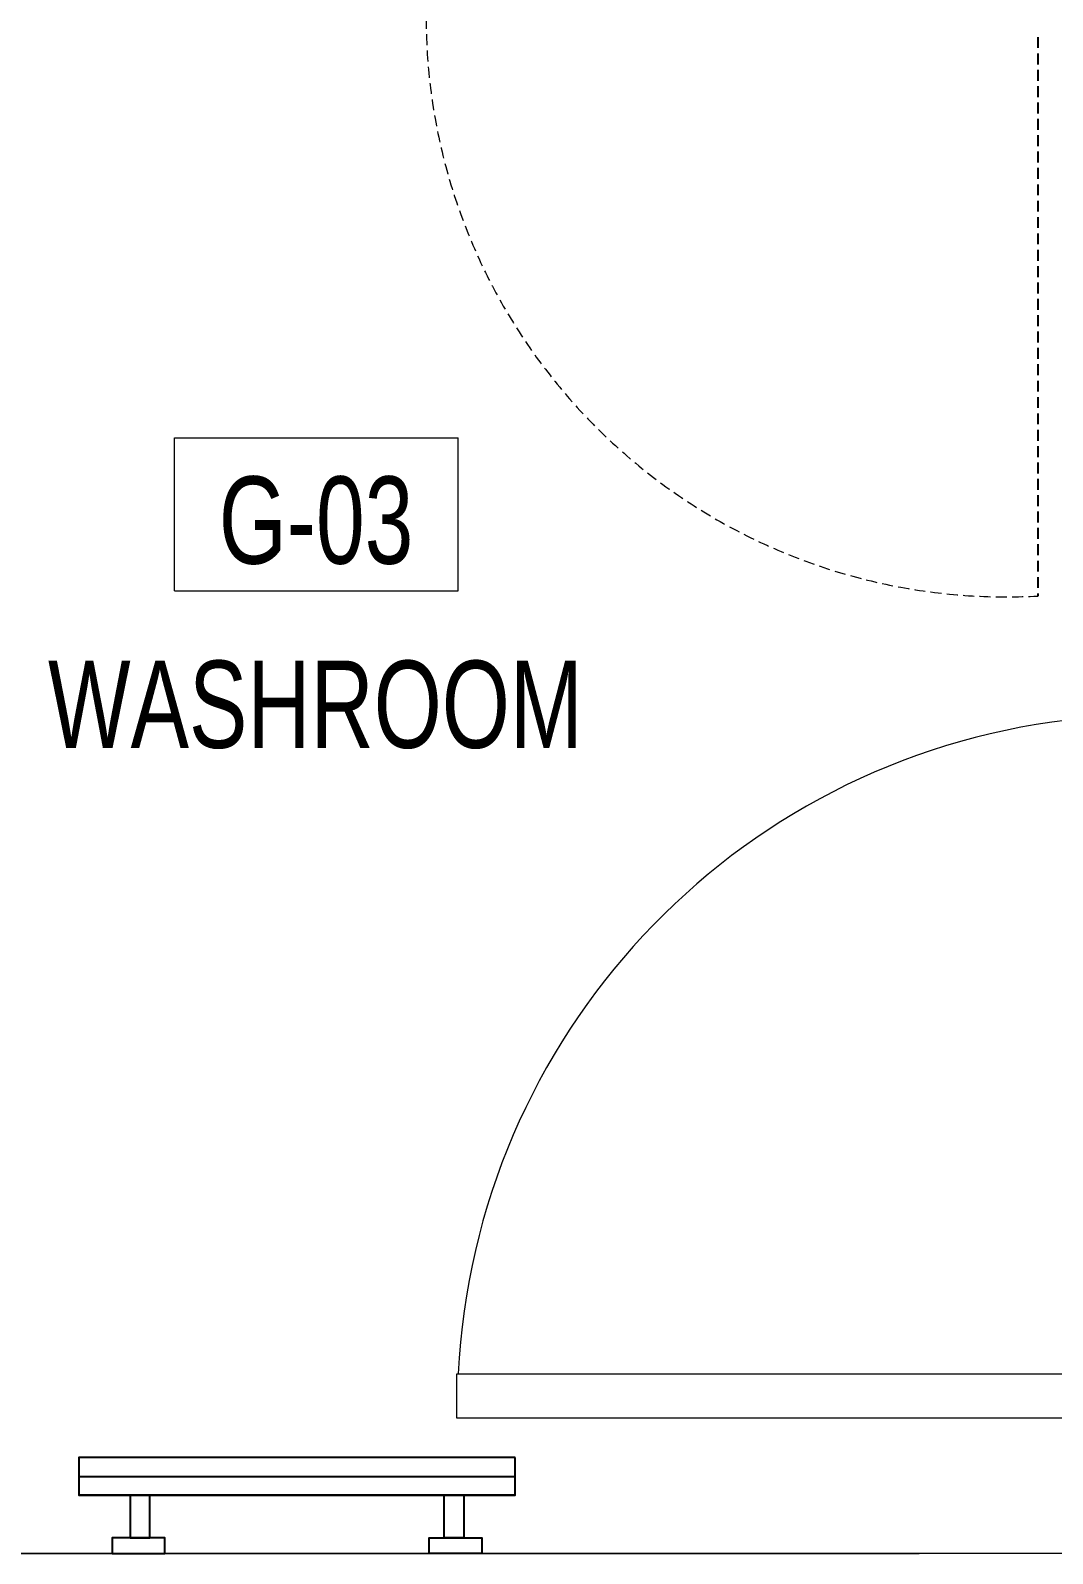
# Model space of a CAD drawing. Header units: millimetres. Extents: x -18512 to 101824, y -95768 to 52898.
# Drawn here: x 18870 to 20041, y -53467 to -51722 of the extents above; entities that cross this region are included whole.
import ezdxf

# ---------------------------------------------------------------- set-up
doc = ezdxf.new("R2010")
doc.units = ezdxf.units.MM
doc.header["$LTSCALE"] = 25
doc.linetypes.add('DASHED', pattern=[0.75, 0.5, -0.25])
doc.layers.get('0').update_dxf_attribs({"color": 254, "lineweight": 0})
doc.layers.add('3_Joinery', color=1, linetype='Continuous')
doc.layers.add('Detail - interior', color=9, linetype='Continuous')
for name, color, linetype, lineweight in [('A-AREA-IDEN', 2, 'Continuous', 9), ('A-DOOR', 31, 'Continuous', 18), ('I-WALL', 2, 'Continuous', 9)]:
    doc.layers.add(name, color=color, linetype=linetype, lineweight=lineweight)
doc.styles.add('Arial Narrow_4', font='fi_9001f.ttf', dxfattribs={"width": 0.75, "height": 147.492401})

# ---------------------------------------------------------------- blocks, each defined once
blk = doc.blocks.new('dffghdjh')
at = {"layer": '3_Joinery', "linetype": 'ByBlock'}
blk.add_line((33754, 8583), (33754, 9083), dxfattribs=at)
at = {"layer": '3_Joinery', "linetype": 'ByBlock', "elevation": 0}
for points in [[(33732.5, 9083), (33732.5, 8583)], [(33775.5, 9083), (33775.5, 8583)]]:
    blk.add_lwpolyline(points, dxfattribs=at)
at = {"layer": '3_Joinery', "linetype": 'ByBlock'}
for points in [[(33732.5, 9083), (33732.5, 8583), (33775.5, 8583), (33775.5, 9083)], [(33842.5, 8984.6), (33824.3, 8984.6), (33824.3, 9044.7), (33842.5, 9044.7)], [(33824.3, 9001.7), (33775.5, 9001.7), (33775.5, 9024.3), (33824.3, 9024.3)], [(33842.5, 8681.5), (33824.3, 8681.5), (33824.3, 8621.3), (33842.5, 8621.3)], [(33824.3, 8664.3), (33775.5, 8664.3), (33775.5, 8641.7), (33824.3, 8641.7)]]:
    blk.add_lwpolyline(points, close=True, dxfattribs=at)
blk = doc.blocks.new('M_NAGA Room Tag - Room Tag-1756429-GROUND FLOOR PLAN')
at = {"layer": 'A-AREA-IDEN'}
for p, q in [((-3.25, 1.75), (-3.25, -1.75)), ((-3.25, 1.75), (3.25, 1.75)), ((3.25, 1.75), (3.25, -1.75)), ((-3.25, -1.75), (3.25, -1.75))]:
    blk.add_line(p, q, dxfattribs=at)

msp = doc.modelspace()

# ---------------------------------------------------------------- linework, layer by layer
at = {"layer": 'A-DOOR', "lineweight": 18}
for p, q in [((19358.4, -53312.4), (19358.4, -53261.4)), ((19358.4, -53261.4), (20058.1, -53261.4)), ((20058.1, -53312.4), (19358.4, -53312.4))]:
    msp.add_line(p, q, dxfattribs=at)
at = {"layer": 'A-DOOR'}
msp.add_arc((20152.3, -53300), 793.3, 96.8206, 177.2053, dxfattribs=at)
at = {"layer": 'Detail - interior', "color": 8, "linetype": 'DASHED'}
msp.add_line((20024.1, -51729.6, 0), (20024.1, -52370.1, 0), dxfattribs=at)
at = {"layer": 'Detail - interior', "color": 8, "linetype": 'DASHED', "lineweight": 0}
msp.add_arc((19987.7, -51706.5, 0), 664.6, 176.8593, 273.1405, dxfattribs=at)
at = {"layer": 'I-WALL'}
for p, q in [((20263.4, -53467.4), (16888.1, -53467.4)), ((17988.1, -53467.4, 0), (19888.1, -53467.4))]:
    msp.add_line(p, q, dxfattribs=at)

# ---------------------------------------------------------------- block references
at = {"color": 6, "lineweight": 0, "rotation": 269.9999999999999}
msp.add_blockref('dffghdjh', (10342.1, -19624.9), dxfattribs=at)
at = {"layer": 'A-AREA-IDEN', "lineweight": 18, "xscale": -49.99999999999998, "yscale": 49.99999999999998, "zscale": 49.99999999999998, "rotation": 180}
msp.add_blockref('M_NAGA Room Tag - Room Tag-1756429-GROUND FLOOR PLAN', (19197.3, -52276.5), dxfattribs=at)

# ---------------------------------------------------------------- texts
at = {"layer": 'A-AREA-IDEN', "lineweight": 18, "char_height": 100, "width": 747, "attachment_point": 8, "line_spacing_factor": 0.968573, "style": 'Arial Narrow_4'}
for s, insert in [('G-03', (19197, -52334.5)), ('WASHROOM', (19196.2, -52545.6))]:
    msp.add_mtext(s, dxfattribs=dict(at, insert=insert))

doc.saveas('drawing.dxf')
